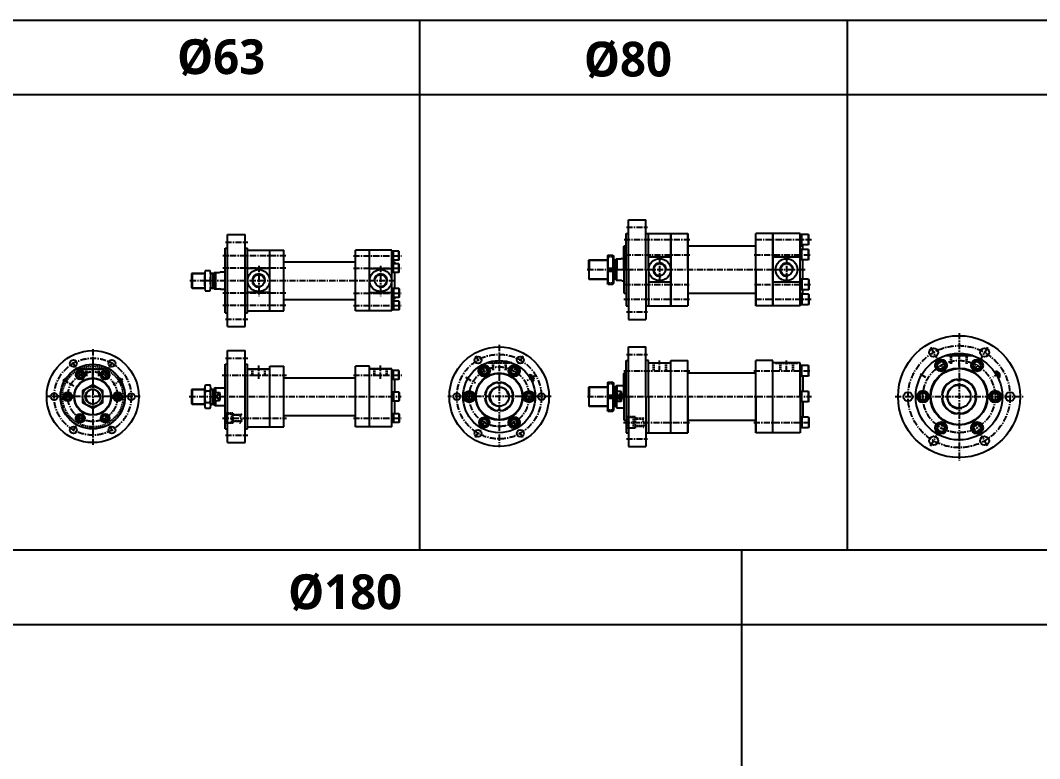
# Model space of a CAD drawing. Extents: x 0 to 8675, y 0 to 2968.
# Drawn here: x 1661 to 3708, y 1484 to 2968 of the extents above; entities that cross this region are included whole.
import ezdxf

# ---------------------------------------------------------------- set-up
doc = ezdxf.new("R2010")
doc.units = 0
doc.header["$LTSCALE"] = 5
doc.header["$MEASUREMENT"] = 0
doc.header["$PDMODE"] = 34
doc.linetypes.add('CENTERX2', pattern=[4, 2.5, -0.5, 0.5, -0.5])
doc.linetypes.add('HIDDENX2', pattern=[0.75, 0.5, -0.25])
doc.layers.get('0').update_dxf_attribs({"linetype": 'CONTINUOUS'})
doc.layers.get('Defpoints').update_dxf_attribs({"linetype": 'CONTINUOUS'})
for name, color, linetype in [('CEN', 1, 'CENTERX2'), ('HID', 2, 'HIDDENX2'), ('ML', 3, 'CONTINUOUS'), ('테두리', 7, 'CONTINUOUS')]:
    doc.layers.add(name, color=color, linetype=linetype)
doc.styles.add('문자', font='romans.shx')

msp = doc.modelspace()

# ---------------------------------------------------------------- linework, layer by layer
for p, q in [((6960.8, 2967.8), (0, 2967.8)), ((2463, 1902.7), (2463, 2967.8)), ((3322.6, 1902.7), (3322.6, 2967.8)), ((6960.8, 2817.8), (0, 2817.8)), ((8674.5, 1902.7), (0, 1902.7)), ((3109.5, 1902.7), (3109.5, 0)), ((8674.5, 1752.7), (0, 1752.7))]:
    msp.add_line(p, q)
at = {"layer": 'CEN'}
for p, q in [((2878.3, 2551.8), (2921, 2551.8)), ((2072.7, 2522.2), (2117.7, 2522.2)), ((3005.9, 2526.8), (2873.8, 2526.8)), ((3250.3, 2526.8), (3135.9, 2526.8)), ((2194.4, 2494.7), (2067.3, 2494.7)), ((2329.8, 2494.7), (2426.5, 2494.7)), ((2874.6, 2496.8), (3005.7, 2496.8)), ((2945.1, 2494.5), (2945.1, 2439.6)), ((3134.9, 2496.8), (3249.9, 2496.8)), ((3200.1, 2494.5), (3200.1, 2439.6)), ((2194.4, 2469.7), (2067.3, 2469.7)), ((2139.6, 2474.3), (2139.6, 2413.3)), ((2329.8, 2469.7), (2425.8, 2469.7)), ((2384.6, 2474.3), (2384.6, 2413.3)), ((2799.8, 2466.8), (3237.2, 2466.8)), ((2001.3, 2444.7), (2414.5, 2444.7)), ((2874.2, 2436.8), (3004.7, 2436.8)), ((3135.6, 2436.8), (3250.2, 2436.8)), ((2194.4, 2419.7), (2067.3, 2419.7)), ((2329.8, 2419.7), (2426.1, 2419.7)), ((3005.4, 2406.8), (2872.9, 2406.8)), ((3249.6, 2406.8), (3135.1, 2406.8)), ((2194.4, 2394.7), (2067.3, 2394.7)), ((2329.8, 2394.7), (2425.7, 2394.7)), ((2878.3, 2381.8), (2921, 2381.8)), ((2072.7, 2367.2), (2117.7, 2367.2)), ((3546.6, 2339.3), (3546.6, 2083)), ((2622.7, 2315.3), (2622.7, 2110.1)), ((1806.1, 2306.8), (1806.1, 2114.2)), ((2575.2, 2293.7), (2585.2, 2276.4)), ((2670.2, 2293.7), (2660.2, 2276.4)), ((2878.3, 2296.5), (2921, 2296.5)), ((3489.4, 2310.6), (3501.4, 2289.8)), ((3546.6, 2271.8), (3546.6, 2296.5)), ((3603.9, 2310.6), (3591.9, 2289.8)), ((1772.3, 2269.9), (1762.3, 2287.2)), ((1806.1, 2247.6), (1806.1, 2273.9)), ((1839.8, 2269.9), (1849.8, 2287.2)), ((2072.7, 2289), (2117.7, 2289)), ((2139.6, 2247.6), (2139.6, 2273.9)), ((2384.6, 2247.6), (2384.6, 2273.9)), ((2585.7, 2275.6), (2599.8, 2251.2)), ((2659.8, 2275.6), (2645.7, 2251.2)), ((2945.1, 2261.2), (2945.1, 2284)), ((3200.1, 2261.2), (3200.1, 2284)), ((3501.8, 2289.1), (3519, 2259.4)), ((3591.5, 2289.1), (3574.3, 2259.4)), ((1775.2, 2264.9), (1786.9, 2244.7)), ((1836.9, 2264.9), (1825.2, 2244.7)), ((2066.3, 2254.8), (2195.3, 2254.8)), ((2329.8, 2254.8), (2427.3, 2254.8)), ((2873.3, 2263.4), (3007.4, 2263.4)), ((3134.2, 2263.4), (3249.4, 2263.4)), ((3479.8, 2250.1), (3467.4, 2257.2)), ((3628.4, 2258.7), (3614.2, 2250.5)), ((2693.6, 2252.4), (2673.6, 2240.8)), ((1901.6, 2211.5), (1712.1, 2211.5)), ((2000, 2211.5), (2426, 2211.5)), ((2726.9, 2211.5), (2519.7, 2211.5)), ((2799.9, 2211.5), (3249.9, 2211.5)), ((3418.1, 2211.5), (3676.4, 2211.5)), ((1775.2, 2158.1), (1786.9, 2178.3)), ((1836.9, 2158.1), (1825.2, 2178.3)), ((2585.7, 2147.3), (2599.8, 2171.7)), ((2659.8, 2147.3), (2645.7, 2171.7)), ((1772.3, 2153), (1762.3, 2135.7)), ((1839.8, 2153), (1849.8, 2135.7)), ((2067.1, 2168.2), (2195.3, 2168.2)), ((2329.8, 2168.2), (2426.1, 2168.2)), ((2872.5, 2159.5), (3007.4, 2159.5)), ((3134.2, 2159.5), (3248, 2159.5)), ((3501.8, 2133.8), (3519, 2163.6)), ((3591.5, 2133.8), (3574.3, 2163.6)), ((2072.7, 2134), (2117.7, 2134)), ((2575.2, 2129.2), (2585.2, 2146.5)), ((2670.2, 2129.2), (2660.2, 2146.5)), ((3489.4, 2112.3), (3501.4, 2133.1)), ((3603.9, 2112.3), (3591.9, 2133.1)), ((2878.3, 2126.5), (2921, 2126.5))]:
    msp.add_line(p, q, dxfattribs=at)
at = {"layer": 'CEN', "color": 1}
for p, q in [((1746, 2246.2), (1768, 2233.5)), ((1866.9, 2246.6), (1846.9, 2235.1)), ((2555.2, 2250.5), (2575.2, 2238.9))]:
    msp.add_line(p, q, dxfattribs=at)
at = {"layer": 'CEN'}
for centre, radius in [((3546.6, 2211.5), 102.5), ((2622.7, 2211.5), 85), ((1806.1, 2211.5), 77.5), ((3546.6, 2211.5), 72.5), ((1806.1, 2211.5), 50), ((2622.7, 2211.5), 60)]:
    msp.add_circle(centre, radius, dxfattribs=at)
at = {"layer": 'Defpoints', "color": 0, "linetype": 'ByBlock'}
for p in [(2877.6, 2284), (2050.1, 2195), (2857.6, 2190), (2072.1, 2146.5), (2877.6, 2139)]:
    msp.add_point(p, dxfattribs=at)
at = {"layer": 'HID'}
for p, q in [((2840.2, 2493.3), (2852.2, 2493.3)), ((2840.2, 2440.3), (2852.2, 2440.3)), ((3519.1, 2294.5), (3574.1, 2294.5)), ((3520.6, 2294.5), (3572.7, 2294.5)), ((3574.1, 2294.5), (3520.6, 2294.5)), ((3521.6, 2293.5), (3521.6, 2294.5)), ((3571.6, 2293.5), (3521.6, 2293.5)), ((3530, 2277.5), (3530, 2293.5)), ((3531.6, 2277.5), (3531.6, 2293.5)), ((3561.6, 2277.5), (3561.6, 2293.5)), ((3563.2, 2277.5), (3563.2, 2293.5)), ((3571.6, 2293.5), (3571.6, 2294.5)), ((2647.9, 2279.5), (2597.6, 2279.5)), ((2600.7, 2279.5), (2600.7, 2278.5)), ((2644.7, 2278.5), (2600.7, 2278.5)), ((2609.5, 2278.5), (2609.5, 2264.5)), ((2610.7, 2278.5), (2610.7, 2264.5)), ((2634.7, 2278.5), (2634.7, 2264.5)), ((2636, 2278.5), (2636, 2264.5)), ((2644.7, 2279.5), (2644.7, 2278.5)), ((2644.7, 2279.5), (2644.7, 2278.5)), ((2923.1, 2279.5), (2923.1, 2278.5)), ((2967.1, 2278.5), (2923.1, 2278.5)), ((2931.9, 2278.5), (2931.9, 2264.5)), ((2933.1, 2278.5), (2933.1, 2264.5)), ((2957.1, 2278.5), (2957.1, 2264.5)), ((2958.4, 2278.5), (2958.4, 2264.5)), ((2967.1, 2279.5), (2967.1, 2278.5)), ((2967.1, 2279.5), (2967.1, 2278.5)), ((3178.1, 2279.5), (3178.1, 2278.5)), ((3178.1, 2279.5), (3178.1, 2278.5)), ((3178.1, 2278.5), (3222.1, 2278.5)), ((3186.9, 2278.5), (3186.9, 2264.5)), ((3188.1, 2278.5), (3188.1, 2264.5)), ((3212.1, 2278.5), (3212.1, 2264.5)), ((3213.4, 2278.5), (3213.4, 2264.5)), ((3222.1, 2279.5), (3222.1, 2278.5)), ((3222.1, 2279.5), (3222.1, 2278.5)), ((1781.9, 2267.5), (1830.3, 2267.5)), ((1784.1, 2266.5), (1784.1, 2267.5)), ((1784.1, 2266.5), (1828.1, 2266.5)), ((1792.8, 2252.5), (1792.8, 2266.5)), ((1794.1, 2252.5), (1794.1, 2266.5)), ((1818.1, 2252.5), (1818.1, 2266.5)), ((1819.3, 2252.5), (1819.3, 2266.5)), ((1828.1, 2266.5), (1828.1, 2267.5)), ((2117.6, 2266.5), (2117.6, 2267.5)), ((2117.6, 2266.5), (2161.6, 2266.5)), ((2126.4, 2252.5), (2126.4, 2266.5)), ((2127.6, 2252.5), (2127.6, 2266.5)), ((2151.6, 2252.5), (2151.6, 2266.5)), ((2152.9, 2252.5), (2152.9, 2266.5)), ((2161.6, 2266.5), (2161.6, 2267.5)), ((2362.6, 2266.5), (2362.6, 2267.5)), ((2406.6, 2266.5), (2362.6, 2266.5)), ((2371.4, 2252.5), (2371.4, 2266.5)), ((2372.6, 2252.5), (2372.6, 2266.5)), ((2396.6, 2252.5), (2396.6, 2266.5)), ((2397.9, 2252.5), (2397.9, 2266.5)), ((2406.6, 2266.5), (2406.6, 2267.5)), ((2406.6, 2266.5), (2406.6, 2267.5)), ((2684.6, 2255.3), (2681.7, 2253.6)), ((2684.7, 2255.3), (2682.1, 2253.7)), ((2688.6, 2250.4), (2682.1, 2253.7)), ((2686, 2254.9), (2684.6, 2255.3)), ((2685.5, 2255.1), (2685.1, 2248.4)), ((2686, 2254.9), (2692, 2244.5)), ((2688.3, 2253.9), (2687, 2253.2)), ((2689, 2253.7), (2687.2, 2252.7)), ((2692.3, 2247), (2688.3, 2253.9)), ((2689, 2253.7), (2688.3, 2253.9)), ((2689, 2253.7), (2692.5, 2247.7)), ((3621.1, 2262.5), (3618.3, 2260.8)), ((3621.1, 2262.5), (3618.5, 2261)), ((3625, 2257.7), (3618.5, 2261)), ((3622.4, 2262.2), (3621.1, 2262.5)), ((3621.9, 2262.3), (3621.6, 2255.7)), ((3625, 2257.7), (3621.6, 2255.7)), ((3622.4, 2262.2), (3628.4, 2251.8)), ((3625.9, 2256.3), (3622.4, 2254.3)), ((3628.3, 2251.2), (3622.4, 2254.3)), ((3624.7, 2261.2), (3623.4, 2260.4)), ((3625.4, 2261), (3623.7, 2260)), ((3628.7, 2254.3), (3624.7, 2261.2)), ((3625.4, 2261), (3624.7, 2261.2)), ((3625.4, 2261), (3628.9, 2254.9)), ((3625.9, 2256.3), (3625.5, 2248.9)), ((3628.9, 2254.9), (3627.2, 2253.9)), ((3628.7, 2254.3), (3627.4, 2253.5)), ((3628.9, 2254.9), (3628.7, 2254.3)), ((1746.7, 2240.6), (1751.2, 2248.4)), ((1746.7, 2240.6), (1747, 2239.2)), ((1752.5, 2248.7), (1747, 2239.2)), ((1747, 2239.2), (1750.8, 2237)), ((1751.2, 2248.4), (1752.5, 2248.7)), ((1752.5, 2248.7), (1756.3, 2246.6)), ((1858.5, 2248.7), (1855.6, 2247)), ((1858.7, 2248.6), (1856, 2247.1)), ((1861.8, 2245), (1856, 2247.1)), ((1859.2, 2248.5), (1858.1, 2243.4)), ((1861.8, 2245), (1858.3, 2243)), ((1859.9, 2248.3), (1858.5, 2248.7)), ((1863, 2242.9), (1859.5, 2240.9)), ((1864.7, 2239), (1859.7, 2240.5)), ((1864.9, 2239.6), (1859.9, 2248.3)), ((1862.2, 2247.3), (1860.9, 2246.6)), ((1862.9, 2247.1), (1861.1, 2246.1)), ((1864.5, 2238.4), (1861.5, 2236.7)), ((1864.5, 2238.3), (1861.6, 2236.6)), ((1863, 2242.9), (1861.8, 2236.9)), ((1865.2, 2242.1), (1862.2, 2247.3)), ((1862.9, 2247.1), (1862.2, 2247.3)), ((1865.4, 2242.8), (1862.9, 2247.1)), ((1865.4, 2242.8), (1863.6, 2241.8)), ((1865.2, 2242.1), (1863.9, 2241.4)), ((1864.9, 2239.6), (1864.5, 2238.3)), ((1865.4, 2242.8), (1865.2, 2242.1)), ((2688.6, 2250.4), (2685.1, 2248.4)), ((2689.4, 2249), (2685.9, 2247)), ((2691.8, 2244), (2685.9, 2247)), ((2691.6, 2243.2), (2688.7, 2241.5)), ((2689.4, 2249), (2689, 2241.7)), ((2691.6, 2243.2), (2689, 2241.7)), ((2692.5, 2247.7), (2690.7, 2246.7)), ((2692.3, 2247), (2691, 2246.3)), ((2692, 2244.5), (2691.6, 2243.2)), ((2692.5, 2247.7), (2692.3, 2247)), ((2840.2, 2238), (2852.2, 2238)), ((3628.1, 2250.4), (3625.2, 2248.8)), ((3628.1, 2250.5), (3625.5, 2248.9)), ((3628.4, 2251.8), (3628.1, 2250.4)), ((2087.6, 2178.2), (2072.1, 2178.2)), ((2072.6, 2176.5), (2073.3, 2177.2)), ((2072.6, 2176.5), (2072.6, 2159.9)), ((2073.3, 2177.2), (2073.3, 2159.2)), ((2073.3, 2177.2), (2087.6, 2177.2)), ((2084.6, 2177.2), (2084.6, 2159.2)), ((2087.6, 2178.2), (2087.6, 2158.2)), ((2104, 2175.2), (2087.6, 2175.2)), ((2103.5, 2174.2), (2087.6, 2174.2)), ((2840.2, 2185), (2852.2, 2185)), ((2895.6, 2171), (2877.6, 2171)), ((2895.6, 2171), (2895.6, 2148)), ((2087.6, 2158.2), (2072.1, 2158.2)), ((2073.3, 2159.2), (2072.6, 2159.9)), ((2073.3, 2159.2), (2087.6, 2159.2)), ((2087.6, 2168), (2084.6, 2170.5)), ((2087.6, 2166.1), (2084.6, 2168.7)), ((2104.7, 2162.2), (2087.6, 2162.2)), ((2104.2, 2161.2), (2087.6, 2161.2)), ((2878.1, 2169.2), (2878.9, 2170)), ((2878.1, 2169.2), (2878.1, 2149.8)), ((2878.9, 2170), (2878.9, 2149)), ((2878.9, 2170), (2895.6, 2170)), ((2892.1, 2170), (2892.1, 2149)), ((2895.6, 2163.1), (2892.1, 2158.7)), ((2895.6, 2160.5), (2892.1, 2156.1)), ((2912.5, 2167.5), (2895.6, 2167.5)), ((2912.3, 2166.5), (2895.6, 2166.5)), ((2913.7, 2152.5), (2895.6, 2152.5)), ((2913.2, 2151.5), (2895.6, 2151.5)), ((2895.6, 2148), (2877.6, 2148)), ((2878.9, 2149), (2878.1, 2149.8)), ((2878.9, 2149), (2895.6, 2149))]:
    msp.add_line(p, q, dxfattribs=at)
msp.add_circle((1806.1, 2211.5), 61, dxfattribs=at)
for points in [[(2104.9, 2176.5), (2102.6, 2169.6), (2105, 2165.2), (2101.5, 2157.6)], [(2912.2, 2149.8), (2914.5, 2155), (2912.1, 2164.7), (2913.2, 2169.6)]]:
    msp.add_spline(points, degree=3, dxfattribs=at)
at = {"layer": 'ML'}
for p, q in [((2882.6, 2566.8), (2917.6, 2566.8)), ((2882.6, 2466.8), (2882.6, 2566.8)), ((2917.6, 2466.8), (2917.6, 2566.8)), ((2877.6, 2539.3), (2882.6, 2539.3)), ((2877.6, 2466.8), (2877.6, 2539.3)), ((2917.6, 2539.3), (3001.6, 2539.3)), ((2922.6, 2466.8), (2922.6, 2539.3)), ((2922.6, 2466.8), (2922.6, 2539.3)), ((2967.6, 2394.3), (2967.6, 2539.3)), ((2967.6, 2539.3), (2967.6, 2394.3)), ((3001.6, 2466.8), (3001.6, 2539.3)), ((3001.6, 2539.3), (3001.6, 2394.3)), ((3138.6, 2466.8), (3138.6, 2539.3)), ((3227.6, 2539.3), (3138.6, 2539.3)), ((3138.6, 2466.8), (3138.6, 2539.3)), ((3138.6, 2394.3), (3138.6, 2539.3)), ((3172.6, 2394.3), (3172.6, 2539.3)), ((3172.6, 2394.3), (3172.6, 2539.3)), ((3172.6, 2539.3), (3172.6, 2394.3)), ((3172.6, 2394.3), (3172.6, 2539.3)), ((3227.6, 2394.3), (3227.6, 2539.3)), ((2077.1, 2352.2), (2077.1, 2537.2)), ((2077.1, 2537.2), (2112.1, 2537.2)), ((2112.1, 2352.2), (2112.1, 2537.2)), ((3244.3, 2537.3), (3227.6, 2537.3)), ((3227.6, 2396.3), (3227.6, 2537.3)), ((3231.1, 2516.3), (3231.1, 2537.3)), ((3244.3, 2516.3), (3244.3, 2537.3)), ((3244.3, 2537.3), (3245.1, 2536.5)), ((3245.1, 2517.1), (3245.1, 2536.5)), ((2072.1, 2379.7), (2072.1, 2509.7)), ((2072.1, 2509.7), (2077.1, 2509.7)), ((2112.1, 2509.7), (2117.1, 2509.7)), ((2117.1, 2379.7), (2117.1, 2509.7)), ((2117.1, 2383.7), (2117.1, 2505.7)), ((2117.1, 2505.7), (2190.1, 2505.7)), ((2162.1, 2383.7), (2162.1, 2505.7)), ((2190.1, 2383.7), (2190.1, 2505.7)), ((2190.1, 2383.7), (2190.1, 2505.7)), ((2407.1, 2505.7), (2334.1, 2505.7)), ((2334.1, 2383.7), (2334.1, 2505.7)), ((2334.1, 2383.7), (2334.1, 2505.7)), ((2334.1, 2383.7), (2334.1, 2505.7)), ((2362.1, 2383.7), (2362.1, 2505.7)), ((2362.1, 2383.7), (2362.1, 2505.7)), ((2362.1, 2383.7), (2362.1, 2505.7)), ((2407.1, 2383.7), (2407.1, 2505.7)), ((2407.1, 2383.7), (2407.1, 2505.7)), ((2407.1, 2383.7), (2407.1, 2505.7)), ((2421.4, 2503.7), (2407.1, 2503.7)), ((2410.1, 2485.7), (2410.1, 2503.7)), ((2421.4, 2485.7), (2421.4, 2503.7)), ((2421.4, 2503.7), (2422.1, 2503)), ((2422.1, 2486.4), (2422.1, 2503)), ((2874.1, 2514.3), (2873.1, 2513.3)), ((2873.1, 2466.8), (2873.1, 2513.3)), ((2874.1, 2514.3), (2874.1, 2466.8)), ((2874.1, 2514.3), (2877.6, 2514.3)), ((3001.6, 2514.3), (3138.6, 2514.3)), ((3244.3, 2516.3), (3227.6, 2516.3)), ((3227.6, 2514.3), (3232.6, 2514.3)), ((3244.3, 2507.3), (3227.6, 2507.3)), ((3231.1, 2486.3), (3231.1, 2507.3)), ((3232.6, 2507.3), (3232.6, 2514.3)), ((3245.1, 2517.1), (3244.3, 2516.3)), ((3244.3, 2486.3), (3244.3, 2507.3)), ((3244.3, 2507.3), (3245.1, 2506.5)), ((3245.1, 2487.1), (3245.1, 2506.5)), ((2190.1, 2482.7), (2334.1, 2482.7)), ((2421.4, 2485.7), (2407.1, 2485.7)), ((2407.1, 2482.2), (2412.1, 2482.2)), ((2407.1, 2482.2), (2412.1, 2482.2)), ((2421.4, 2478.7), (2407.1, 2478.7)), ((2410.1, 2460.7), (2410.1, 2478.7)), ((2412.1, 2482.2), (2412.1, 2478.7)), ((2422.1, 2486.4), (2421.4, 2485.7)), ((2421.4, 2460.7), (2421.4, 2478.7)), ((2421.4, 2478.7), (2422.1, 2478)), ((2422.1, 2461.4), (2422.1, 2478)), ((2803.6, 2486.3), (2802.6, 2485.5)), ((2802.6, 2466.8), (2802.6, 2485.5)), ((2803.6, 2486.3), (2840.2, 2486.3)), ((2803.6, 2486.3), (2803.6, 2466.8)), ((2841.2, 2495.8), (2840.2, 2494.8)), ((2840.2, 2494.8), (2840.2, 2438.8)), ((2841.2, 2495.8), (2841.2, 2469.8)), ((2841.2, 2495.8), (2851.2, 2495.8)), ((2851.2, 2495.8), (2851.2, 2469.8)), ((2851.2, 2495.8), (2852.2, 2494.8)), ((2852.2, 2494.8), (2852.2, 2438.8)), ((2852.2, 2486.3), (2857.6, 2486.3)), ((2855.6, 2466.8), (2855.6, 2486.3)), ((2857.6, 2466.8), (2857.6, 2488.3)), ((2857.6, 2488.3), (2868.1, 2488.3)), ((2859.1, 2488.3), (2859.1, 2466.8)), ((2869.6, 2489.3), (2868.1, 2488.3)), ((2869.6, 2489.3), (2873.1, 2489.3)), ((2967.6, 2491.9), (2922.6, 2491.9)), ((3227.6, 2491.9), (3172.6, 2491.9)), ((3244.3, 2486.3), (3227.6, 2486.3)), ((3232.6, 2447.3), (3232.6, 2486.3)), ((3245.1, 2487.1), (3244.3, 2486.3)), ((2005.9, 2459.7), (2005.1, 2459)), ((2005.1, 2430.5), (2005.1, 2459)), ((2005.9, 2459.7), (2005.9, 2429.7)), ((2005.9, 2459.7), (2031.5, 2459.7)), ((2032.3, 2465.1), (2042.3, 2465.1)), ((2043.1, 2459.7), (2050.1, 2459.7)), ((2048.1, 2429.7), (2048.1, 2459.7)), ((2050.1, 2428.2), (2050.1, 2461.2)), ((2050.1, 2461.2), (2060.7, 2461.2)), ((2052.6, 2461.2), (2052.6, 2444.7)), ((2062.7, 2462.2), (2060.7, 2461.2)), ((2062.7, 2462.2), (2072.1, 2462.2)), ((2162.1, 2468.9), (2117.1, 2468.9)), ((2362.1, 2468.9), (2407.1, 2468.9)), ((2421.4, 2460.7), (2407.1, 2460.7)), ((2412.1, 2460.7), (2412.1, 2428.7)), ((2422.1, 2461.4), (2421.4, 2460.7)), ((2802.6, 2466.8), (2802.6, 2448)), ((2803.6, 2447.3), (2803.6, 2466.8)), ((2840.2, 2469.8), (2852.2, 2469.8)), ((2840.2, 2463.8), (2852.2, 2463.8)), ((2841.2, 2463.8), (2841.2, 2437.8)), ((2851.2, 2463.8), (2851.2, 2437.8)), ((2855.6, 2466.8), (2855.6, 2447.3)), ((2857.6, 2466.8), (2857.6, 2445.3)), ((2859.1, 2445.3), (2859.1, 2466.8)), ((2873.1, 2466.8), (2873.1, 2420.3)), ((2874.1, 2419.3), (2874.1, 2466.8)), ((2877.6, 2466.8), (2877.6, 2394.3)), ((2882.6, 2466.8), (2882.6, 2366.8)), ((2917.6, 2466.8), (2917.6, 2366.8)), ((2922.6, 2466.8), (2922.6, 2394.3)), ((2922.6, 2466.8), (2922.6, 2394.3)), ((2922.6, 2466.8), (2922.6, 2394.3)), ((2922.6, 2466.8), (2922.6, 2394.3)), ((3001.6, 2466.8), (3001.6, 2394.3)), ((3138.6, 2466.8), (3138.6, 2394.3)), ((3138.6, 2466.8), (3138.6, 2394.3)), ((3138.6, 2466.8), (3138.6, 2394.3)), ((2031.3, 2434.5), (2031.3, 2454.9)), ((2032.3, 2444.7), (2042.3, 2444.7)), ((2043.3, 2434.5), (2043.3, 2454.9)), ((2052.6, 2444.7), (2052.6, 2428.2)), ((2803.6, 2447.3), (2802.6, 2448)), ((2803.6, 2447.3), (2840.2, 2447.3)), ((2841.2, 2437.8), (2840.2, 2438.8)), ((2841.2, 2437.8), (2851.2, 2437.8)), ((2851.2, 2437.8), (2852.2, 2438.8)), ((2852.2, 2447.3), (2857.6, 2447.3)), ((2857.6, 2445.3), (2868.1, 2445.3)), ((2869.6, 2444.3), (2868.1, 2445.3)), ((2869.6, 2444.3), (2873.1, 2444.3)), ((2967.6, 2441.6), (2922.6, 2441.6)), ((3227.6, 2441.6), (3172.6, 2441.6)), ((3244.3, 2447.3), (3227.6, 2447.3)), ((3231.1, 2447.3), (3231.1, 2426.3)), ((3231.1, 2426.3), (3231.1, 2447.3)), ((3244.3, 2447.3), (3244.3, 2426.3)), ((3245.1, 2446.5), (3244.3, 2447.3)), ((3245.1, 2446.5), (3245.1, 2427.1)), ((2005.9, 2429.7), (2005.1, 2430.5)), ((2005.1, 2430.5), (2005.9, 2429.7)), ((2005.9, 2429.7), (2031.4, 2429.7)), ((2005.9, 2429.7), (2031.5, 2429.7)), ((2032.3, 2424.4), (2042.3, 2424.4)), ((2043.1, 2429.7), (2050.1, 2429.7)), ((2043.4, 2429.7), (2050.1, 2429.7)), ((2050.1, 2428.2), (2060.7, 2428.2)), ((2062.7, 2427.2), (2060.7, 2428.2)), ((2062.7, 2427.2), (2072.1, 2427.2)), ((2162.1, 2420.5), (2117.1, 2420.5)), ((2362.1, 2420.5), (2407.1, 2420.5)), ((2421.4, 2428.7), (2407.1, 2428.7)), ((2410.1, 2428.7), (2410.1, 2410.7)), ((2421.4, 2428.7), (2421.4, 2410.7)), ((2422.1, 2428), (2421.4, 2428.7)), ((2422.1, 2428), (2422.1, 2411.4)), ((2874.1, 2419.3), (2873.1, 2420.3)), ((2874.1, 2419.3), (2877.6, 2419.3)), ((3001.6, 2419.3), (3138.6, 2419.3)), ((3244.3, 2426.3), (3227.6, 2426.3)), ((3227.6, 2419.3), (3232.6, 2419.3)), ((3244.3, 2417.3), (3227.6, 2417.3)), ((3231.1, 2417.3), (3231.1, 2396.3)), ((3231.1, 2396.3), (3231.1, 2417.3)), ((3232.6, 2419.3), (3232.6, 2426.3)), ((3244.3, 2426.3), (3245.1, 2427.1)), ((3244.3, 2417.3), (3244.3, 2396.3)), ((3245.1, 2416.5), (3244.3, 2417.3)), ((3245.1, 2416.5), (3245.1, 2397.1)), ((2190.1, 2406.7), (2334.1, 2406.7)), ((2421.4, 2410.7), (2407.1, 2410.7)), ((2407.1, 2407.2), (2412.1, 2407.2)), ((2421.4, 2403.7), (2407.1, 2403.7)), ((2410.1, 2403.7), (2410.1, 2385.7)), ((2412.1, 2410.7), (2412.1, 2407.2)), ((2421.4, 2410.7), (2422.1, 2411.4)), ((2421.4, 2403.7), (2421.4, 2385.7)), ((2422.1, 2403), (2421.4, 2403.7)), ((2422.1, 2403), (2422.1, 2386.4)), ((3244.3, 2396.3), (3227.6, 2396.3)), ((3244.3, 2396.3), (3245.1, 2397.1)), ((2072.1, 2379.7), (2077.1, 2379.7)), ((2112.1, 2379.7), (2117.1, 2379.7)), ((2117.1, 2383.7), (2190.1, 2383.7)), ((2407.1, 2383.7), (2334.1, 2383.7)), ((2421.4, 2385.7), (2407.1, 2385.7)), ((2421.4, 2385.7), (2422.1, 2386.4)), ((2877.6, 2394.3), (2882.6, 2394.3)), ((2917.6, 2394.3), (3001.6, 2394.3)), ((3227.6, 2394.3), (3138.6, 2394.3)), ((2882.6, 2366.8), (2917.6, 2366.8)), ((2077.1, 2352.2), (2112.1, 2352.2)), ((2077.1, 2119), (2077.1, 2304)), ((2077.1, 2304), (2112.1, 2304)), ((2112.1, 2119), (2112.1, 2304)), ((2882.6, 2211.5), (2882.6, 2311.5)), ((2882.6, 2311.5), (2917.6, 2311.5)), ((2917.6, 2211.5), (2917.6, 2311.5)), ((2072.1, 2146.5), (2072.1, 2276.5)), ((2072.1, 2276.5), (2077.1, 2276.5)), ((2112.1, 2276.5), (2117.1, 2276.5)), ((2117.1, 2146.5), (2117.1, 2276.5)), ((2877.6, 2211.5), (2877.6, 2284)), ((2877.6, 2284), (2882.6, 2284)), ((2922.6, 2284), (2917.6, 2284)), ((2922.6, 2211.5), (2922.6, 2284)), ((2922.6, 2211.5), (2922.6, 2284)), ((2922.6, 2211.5), (2922.6, 2279.5)), ((2922.6, 2279.5), (2967.6, 2279.5)), ((2967.6, 2284), (3001.6, 2284)), ((2967.6, 2139), (2967.6, 2284)), ((3001.6, 2211.5), (3001.6, 2284)), ((3001.6, 2139), (3001.6, 2284)), ((3138.6, 2211.5), (3138.6, 2284)), ((3172.6, 2284), (3138.6, 2284)), ((3138.6, 2139), (3138.6, 2284)), ((3172.6, 2139), (3172.6, 2284)), ((3172.6, 2139), (3172.6, 2284)), ((3227.6, 2279.5), (3172.6, 2279.5)), ((3227.6, 2211.5), (3227.6, 2279.5)), ((3227.6, 2211.5), (3227.6, 2279.5)), ((3227.6, 2211.5), (3227.6, 2279.5)), ((3244.3, 2273.9), (3227.6, 2273.9)), ((3231.1, 2252.9), (3231.1, 2273.9)), ((3244.3, 2252.9), (3244.3, 2273.9)), ((3244.3, 2273.9), (3245.1, 2273.1)), ((3245.1, 2253.7), (3245.1, 2273.1)), ((2117.1, 2150.5), (2117.1, 2272.5)), ((2117.1, 2150.5), (2117.1, 2267.5)), ((2117.1, 2267.5), (2162.1, 2267.5)), ((2162.1, 2150.5), (2162.1, 2272.5)), ((2162.1, 2272.5), (2190.1, 2272.5)), ((2190.1, 2150.5), (2190.1, 2272.5)), ((2190.1, 2150.5), (2190.1, 2272.5)), ((2334.1, 2150.5), (2334.1, 2272.5)), ((2362.1, 2272.5), (2334.1, 2272.5)), ((2334.1, 2150.5), (2334.1, 2272.5)), ((2362.1, 2150.5), (2362.1, 2272.5)), ((2362.1, 2150.5), (2362.1, 2272.5)), ((2407.1, 2267.5), (2362.1, 2267.5)), ((2407.1, 2150.5), (2407.1, 2267.5)), ((2407.1, 2150.5), (2407.1, 2267.5)), ((2407.1, 2150.5), (2407.1, 2267.5)), ((2421.4, 2263.8), (2407.1, 2263.8)), ((2407.1, 2256.9), (2410.1, 2254.3)), ((2407.1, 2255), (2410.1, 2252.4)), ((2410.1, 2245.8), (2410.1, 2263.8)), ((2421.4, 2245.8), (2421.4, 2263.8)), ((2421.4, 2263.8), (2422.1, 2263.1)), ((2422.1, 2246.5), (2422.1, 2263.1)), ((2874.1, 2259), (2873.1, 2258)), ((2873.1, 2211.5), (2873.1, 2258)), ((2874.1, 2259), (2877.6, 2259)), ((2874.1, 2259), (2874.1, 2211.5)), ((3001.6, 2259), (3138.6, 2259)), ((3227.6, 2267), (3231.1, 2262.7)), ((3227.6, 2264.4), (3231.1, 2260)), ((3244.3, 2252.9), (3227.6, 2252.9)), ((3232.6, 2252.9), (3232.6, 2222)), ((3232.6, 2222), (3232.6, 2252.9)), ((3245.1, 2253.7), (3244.3, 2252.9)), ((2032.9, 2235), (2041.9, 2235)), ((2190.1, 2249.5), (2334.1, 2249.5)), ((2421.4, 2245.8), (2407.1, 2245.8)), ((2412.1, 2245.8), (2412.1, 2220.7)), ((2422.1, 2246.5), (2421.4, 2245.8)), ((2619.7, 2240.3), (2619.7, 2238)), ((2625.7, 2238), (2619.7, 2238)), ((2625.7, 2240.3), (2625.7, 2238)), ((2841.2, 2240.5), (2840.2, 2239.5)), ((2840.2, 2239.5), (2840.2, 2183.5)), ((2841.2, 2240.5), (2851.2, 2240.5)), ((2841.2, 2240.5), (2841.2, 2214.5)), ((2851.2, 2240.5), (2852.2, 2239.5)), ((2851.2, 2240.5), (2851.2, 2214.5)), ((2852.2, 2239.5), (2852.2, 2183.5)), ((2857.6, 2233), (2859.1, 2234)), ((2857.6, 2211.5), (2857.6, 2233)), ((2859.1, 2234), (2873.1, 2234)), ((2859.1, 2234), (2859.1, 2221.6)), ((3543.6, 2246.3), (3543.6, 2244)), ((3549.6, 2244), (3543.6, 2244)), ((3549.6, 2246.3), (3549.6, 2244)), ((2005.9, 2226.5), (2005.1, 2225.7)), ((2005.1, 2197.2), (2005.1, 2225.7)), ((2005.9, 2226.5), (2031.4, 2226.5)), ((2005.9, 2226.5), (2005.9, 2196.5)), ((2031.4, 2193.8), (2031.4, 2229.1)), ((2032.9, 2223.2), (2041.9, 2223.2)), ((2043.4, 2193.8), (2043.4, 2229.1)), ((2043.4, 2193.8), (2043.4, 2229.1)), ((2043.4, 2226.5), (2050.1, 2226.5)), ((2048.1, 2196.5), (2048.1, 2226.5)), ((2052.6, 2229), (2050.1, 2228)), ((2050.1, 2195), (2050.1, 2228)), ((2050.1, 2219.6), (2060.7, 2219.6)), ((2052.6, 2229), (2072.1, 2229)), ((2052.6, 2229), (2052.6, 2219.6)), ((2060.7, 2219.6), (2060.7, 2203.4)), ((2421.4, 2220.7), (2407.1, 2220.7)), ((2407.1, 2211.5), (2410.1, 2214.1)), ((2407.1, 2209.6), (2410.1, 2212.2)), ((2410.1, 2220.7), (2410.1, 2202.7)), ((2421.4, 2220.7), (2421.4, 2202.7)), ((2422.1, 2220), (2421.4, 2220.7)), ((2422.1, 2220), (2422.1, 2203.4)), ((2593.9, 2214.5), (2596.2, 2214.5)), ((2596.2, 2214.5), (2596.2, 2208.5)), ((2651.6, 2214.5), (2649.2, 2214.5)), ((2649.2, 2208.5), (2649.2, 2214.5)), ((2803.6, 2231), (2802.6, 2230.2)), ((2802.6, 2211.5), (2802.6, 2230.2)), ((2803.6, 2231), (2840.2, 2231)), ((2803.6, 2231), (2803.6, 2211.5)), ((2840.2, 2214.5), (2852.2, 2214.5)), ((2852.2, 2231), (2857.6, 2231)), ((2855.6, 2211.5), (2855.6, 2231)), ((2868.1, 2221.6), (2857.6, 2221.6)), ((2868.1, 2211.5), (2868.1, 2221.6)), ((3244.3, 2222), (3227.6, 2222)), ((3227.6, 2215.1), (3231.1, 2210.7)), ((3227.6, 2212.4), (3231.1, 2208.1)), ((3231.1, 2201), (3231.1, 2222)), ((3244.3, 2201), (3244.3, 2222)), ((3244.3, 2222), (3245.1, 2221.2)), ((3245.1, 2201.8), (3245.1, 2221.2)), ((3511.8, 2214.5), (3514.1, 2214.5)), ((3514.1, 2214.5), (3514.1, 2208.5)), ((3581.5, 2214.5), (3579.1, 2214.5)), ((3579.1, 2208.5), (3579.1, 2214.5)), ((2005.1, 2197.2), (2005.9, 2196.5)), ((2005.9, 2196.5), (2005.1, 2197.2)), ((2005.9, 2196.5), (2031.4, 2196.5)), ((2005.9, 2196.5), (2031.4, 2196.5)), ((2032.9, 2199.7), (2041.9, 2199.7)), ((2043.4, 2196.5), (2050.1, 2196.5)), ((2043.4, 2196.5), (2050.1, 2196.5)), ((2050.1, 2203.4), (2060.7, 2203.4)), ((2050.1, 2195), (2052.6, 2194)), ((2052.6, 2203.4), (2052.6, 2194)), ((2052.6, 2194), (2072.1, 2194)), ((2421.4, 2202.7), (2407.1, 2202.7)), ((2412.1, 2202.7), (2412.1, 2177.2)), ((2421.4, 2202.7), (2422.1, 2203.4)), ((2593.9, 2208.5), (2596.2, 2208.5)), ((2651.6, 2208.5), (2649.2, 2208.5)), ((2802.6, 2211.5), (2802.6, 2192.7)), ((2803.6, 2192), (2802.6, 2192.7)), ((2803.6, 2192), (2803.6, 2211.5)), ((2803.6, 2192), (2840.2, 2192)), ((2840.2, 2208.5), (2852.2, 2208.5)), ((2841.2, 2208.5), (2841.2, 2182.5)), ((2851.2, 2208.5), (2851.2, 2182.5)), ((2852.2, 2192), (2857.6, 2192)), ((2855.6, 2211.5), (2855.6, 2192)), ((2857.6, 2211.5), (2857.6, 2190)), ((2868.1, 2201.4), (2857.6, 2201.4)), ((2859.1, 2189), (2859.1, 2201.4)), ((2868.1, 2211.5), (2868.1, 2201.4)), ((2873.1, 2211.5), (2873.1, 2165)), ((2874.1, 2164), (2874.1, 2211.5)), ((2877.6, 2211.5), (2877.6, 2139)), ((2882.6, 2211.5), (2882.6, 2111.5)), ((2917.6, 2211.5), (2917.6, 2111.5)), ((2922.6, 2211.5), (2922.6, 2139)), ((2922.6, 2211.5), (2922.6, 2139)), ((2922.6, 2211.5), (2922.6, 2139)), ((2922.6, 2211.5), (2922.6, 2139)), ((2922.6, 2211.5), (2922.6, 2139)), ((3001.6, 2211.5), (3001.6, 2139)), ((3138.6, 2211.5), (3138.6, 2139)), ((3227.6, 2211.5), (3227.6, 2139)), ((3227.6, 2211.5), (3227.6, 2139)), ((3227.6, 2211.5), (3227.6, 2139)), ((3244.3, 2201), (3227.6, 2201)), ((3232.6, 2170), (3232.6, 2201)), ((3232.6, 2201), (3232.6, 2170)), ((3245.1, 2201.8), (3244.3, 2201)), ((3511.8, 2208.5), (3514.1, 2208.5)), ((3581.5, 2208.5), (3579.1, 2208.5)), ((2032.9, 2188), (2041.9, 2188)), ((2072.1, 2178.2), (2072.1, 2158.2)), ((2190.1, 2173.5), (2334.1, 2173.5)), ((2421.4, 2177.2), (2407.1, 2177.2)), ((2410.1, 2177.2), (2410.1, 2159.2)), ((2421.4, 2177.2), (2421.4, 2159.2)), ((2422.1, 2176.5), (2421.4, 2177.2)), ((2422.1, 2176.5), (2422.1, 2159.9)), ((2619.7, 2182.6), (2619.7, 2185)), ((2619.7, 2185), (2625.7, 2185)), ((2625.7, 2182.6), (2625.7, 2185)), ((2625.7, 2183.6), (2625.7, 2182.6)), ((2841.2, 2182.5), (2840.2, 2183.5)), ((2841.2, 2182.5), (2851.2, 2182.5)), ((2851.2, 2182.5), (2852.2, 2183.5)), ((2857.6, 2190), (2859.1, 2189)), ((2859.1, 2189), (2873.1, 2189)), ((2877.6, 2171), (2877.6, 2148)), ((3543.6, 2176.6), (3543.6, 2179)), ((3543.6, 2179), (3549.6, 2179)), ((3549.6, 2176.6), (3549.6, 2179)), ((2117.1, 2150.5), (2190.1, 2150.5)), ((2407.1, 2150.5), (2334.1, 2150.5)), ((2407.1, 2168), (2410.1, 2170.5)), ((2407.1, 2166.1), (2410.1, 2168.7)), ((2421.4, 2159.2), (2407.1, 2159.2)), ((2421.4, 2159.2), (2422.1, 2159.9)), ((2874.1, 2164), (2873.1, 2165)), ((2874.1, 2164), (2877.6, 2164)), ((3001.6, 2164), (3138.6, 2164)), ((3244.3, 2170), (3227.6, 2170)), ((3227.6, 2163.1), (3231.1, 2158.7)), ((3227.6, 2160.5), (3231.1, 2156.1)), ((3231.1, 2170), (3231.1, 2149)), ((3244.3, 2170), (3244.3, 2149)), ((3245.1, 2169.2), (3244.3, 2170)), ((3245.1, 2169.2), (3245.1, 2149.8)), ((2072.1, 2146.5), (2077.1, 2146.5)), ((2112.1, 2146.5), (2117.1, 2146.5)), ((2877.6, 2139), (2882.6, 2139)), ((2917.6, 2139), (3001.6, 2139)), ((3227.6, 2139), (3138.6, 2139)), ((3244.3, 2149), (3227.6, 2149)), ((3244.3, 2149), (3245.1, 2149.8)), ((2077.1, 2119), (2112.1, 2119)), ((2882.6, 2111.5), (2917.6, 2111.5))]:
    msp.add_line(p, q, dxfattribs=at)
at = {"layer": 'ML', "color": 2}
msp.add_line((2048.1, 2459), (2049.4, 2459.7), dxfattribs=at)
at = {"layer": 'ML'}
for points in [[(3506.3, 2281.3), (3502.2, 2274.3), (3506.3, 2267.2), (3514.5, 2267.2), (3518.5, 2274.3), (3514.5, 2281.3)], [(3587, 2281.3), (3578.8, 2281.3), (3574.7, 2274.3), (3578.8, 2267.2), (3587, 2267.2), (3591, 2274.3)], [(1778.2, 2259.8), (1775.2, 2254.8), (1778.2, 2249.7), (1784, 2249.7), (1786.9, 2254.8), (1784, 2259.8)], [(1834, 2259.8), (1828.2, 2259.8), (1825.2, 2254.8), (1828.2, 2249.7), (1834, 2249.7), (1836.9, 2254.8)], [(2589.2, 2269.5), (2585.7, 2263.4), (2589.2, 2257.4), (2596.2, 2257.4), (2599.7, 2263.4), (2596.2, 2269.5)], [(2656.2, 2269.5), (2649.2, 2269.5), (2645.7, 2263.4), (2649.2, 2257.4), (2656.2, 2257.4), (2659.7, 2263.4)], [(1806.1, 2235), (1785.7, 2223.2), (1785.7, 2199.7), (1806.1, 2188), (1826.4, 2199.7), (1826.4, 2223.2)], [(1750.2, 2211.5), (1753.2, 2206.4), (1759, 2206.4), (1761.9, 2211.5), (1759, 2216.5), (1753.2, 2216.5)], [(1861.9, 2211.5), (1859, 2216.5), (1853.2, 2216.5), (1850.2, 2211.5), (1853.2, 2206.4), (1859, 2206.4)], [(2555.7, 2211.5), (2559.2, 2205.4), (2566.2, 2205.4), (2569.7, 2211.5), (2566.2, 2217.5), (2559.2, 2217.5)], [(2689.7, 2211.5), (2686.2, 2217.5), (2679.2, 2217.5), (2675.7, 2211.5), (2679.2, 2205.4), (2686.2, 2205.4)], [(3466, 2211.5), (3470.1, 2204.4), (3478.2, 2204.4), (3482.3, 2211.5), (3478.2, 2218.5), (3470.1, 2218.5)], [(3627.3, 2211.5), (3623.2, 2218.5), (3615.1, 2218.5), (3611, 2211.5), (3615.1, 2204.4), (3623.2, 2204.4)], [(1778.2, 2163.1), (1784, 2163.1), (1786.9, 2168.2), (1784, 2173.2), (1778.2, 2173.2), (1775.2, 2168.2)], [(1834, 2163.1), (1836.9, 2168.2), (1834, 2173.2), (1828.2, 2173.2), (1825.2, 2168.2), (1828.2, 2163.1)], [(2589.2, 2153.4), (2596.2, 2153.4), (2599.7, 2159.5), (2596.2, 2165.6), (2589.2, 2165.6), (2585.7, 2159.5)], [(2656.2, 2153.4), (2659.7, 2159.5), (2656.2, 2165.6), (2649.2, 2165.6), (2645.7, 2159.5), (2649.2, 2153.4)], [(3506.3, 2141.6), (3514.5, 2141.6), (3518.5, 2148.7), (3514.5, 2155.7), (3506.3, 2155.7), (3502.2, 2148.7)], [(3587, 2141.6), (3591, 2148.7), (3587, 2155.7), (3578.8, 2155.7), (3574.7, 2148.7), (3578.8, 2141.6)]]:
    msp.add_lwpolyline(points, close=True, dxfattribs=at)
for centre, radius in [((2945.1, 2466.8), 22), ((2945.1, 2466.8), 12), ((3200.1, 2466.8), 22), ((3200.1, 2466.8), 12), ((2139.6, 2444.7), 22), ((2384.6, 2444.7), 22), ((2139.6, 2444.7), 12), ((2384.6, 2444.7), 12), ((3546.6, 2211.5), 122.5), ((1806.1, 2211.5), 92.5), ((2622.7, 2211.5), 100), ((3546.6, 2211.5), 87), ((3495.4, 2300.2), 9), ((3597.9, 2300.2), 9), ((1806.1, 2211.5), 65), ((1767.3, 2278.6), 7), ((1844.8, 2278.6), 7), ((2622.7, 2211.5), 72.5), ((2580.2, 2285.1), 7), ((2592.7, 2263.4), 11.5), ((2592.7, 2263.4), 10.5), ((2592.7, 2263.4), 9.7), ((2652.7, 2263.4), 11.5), ((2652.7, 2263.4), 10.5), ((2652.7, 2263.4), 9.7), ((2665.2, 2285.1), 7), ((3510.4, 2274.3), 12), ((3510.4, 2274.3), 11), ((3582.9, 2274.3), 12), ((3582.9, 2274.3), 11), ((1781.1, 2254.8), 9), ((1781.1, 2254.8), 8.3), ((1831.1, 2254.8), 9), ((1831.1, 2254.8), 8.3), ((2622.7, 2211.5), 47.5), ((2622.7, 2211.5), 46.5), ((3546.6, 2211.5), 57.5), ((3546.6, 2211.5), 56.5), ((1806.1, 2211.5), 37.5), ((1806.1, 2211.5), 36.5), ((3546.6, 2211.5), 23.2), ((1728.6, 2211.5), 7), ((1756.1, 2211.5), 9), ((1756.1, 2211.5), 8.3), ((1806.1, 2211.5), 20.4), ((1806.1, 2211.5), 15), ((1856.1, 2211.5), 9), ((1856.1, 2211.5), 8.3), ((1883.6, 2211.5), 7), ((2537.7, 2211.5), 7), ((2562.7, 2211.5), 11.5), ((2562.7, 2211.5), 10.5), ((2562.7, 2211.5), 9.7), ((2622.7, 2211.5), 19.5), ((2682.7, 2211.5), 11.5), ((2682.7, 2211.5), 10.5), ((2682.7, 2211.5), 9.7), ((2707.7, 2211.5), 7), ((3444.1, 2211.5), 9), ((3474.1, 2211.5), 12), ((3474.1, 2211.5), 11), ((3619.1, 2211.5), 12), ((3619.1, 2211.5), 11), ((3649.1, 2211.5), 9), ((1781.1, 2168.2), 9), ((1781.1, 2168.2), 8.3), ((1831.1, 2168.2), 9), ((1831.1, 2168.2), 8.3), ((2652.7, 2159.5), 11.5), ((1767.3, 2144.3), 7), ((1844.8, 2144.3), 7), ((2592.7, 2159.5), 10.5), ((2592.7, 2159.5), 9.7), ((2652.7, 2159.5), 10.5), ((2652.7, 2159.5), 9.7), ((3510.4, 2148.7), 12), ((3510.4, 2148.7), 11), ((3582.9, 2148.7), 12), ((3582.9, 2148.7), 11), ((2580.2, 2137.9), 7), ((2665.2, 2137.9), 7), ((3495.4, 2122.7), 9), ((3597.9, 2122.7), 9)]:
    msp.add_circle(centre, radius, dxfattribs=at)
for centre, radius, start, end in [((2083.6, 2454.9), 52.3, 168.7749, 191.2251), ((1991, 2454.9), 52.3, 348.7749, 11.2251), ((2083.6, 2434.5), 52.3, 168.7749, 191.2251), ((1991, 2434.5), 52.3, 348.7749, 11.2251), ((2043.6, 2229.1), 12.3, 151.3546, 208.6454), ((2031.1, 2229.1), 12.3, 331.3546, 28.6454), ((2622.7, 2211.5), 29, 95.9378, 174.0622), ((2622.7, 2211.5), 28, 96.1506, 173.8494), ((2622.7, 2211.5), 29, 5.9378, 84.0622), ((2622.7, 2211.5), 28, 6.1506, 83.8494), ((3546.6, 2211.5), 35, 94.9171, 175.0829), ((3546.6, 2211.5), 34, 95.0621, 174.9379), ((3546.6, 2211.5), 35, 4.9171, 85.0829), ((3546.6, 2211.5), 34, 5.0621, 84.9379), ((2078.1, 2211.5), 46.8, 165.45, 194.55), ((1996.6, 2211.5), 46.8, 345.45, 14.55), ((2044.9, 2211.5), 17.8, 332.8362, 27.1638), ((2044.9, 2211.5), 17.8, 332.8362, 27.1638), ((2835.3, 2211.5), 34.3, 0, 17.1399), ((2043.6, 2193.8), 12.3, 151.3546, 208.6454), ((2031.1, 2193.8), 12.3, 331.3546, 28.6454), ((2622.7, 2211.5), 29, 185.9378, 264.0622), ((2622.7, 2211.5), 28, 186.1506, 263.8494), ((2622.7, 2211.5), 28, 276.1506, 353.8494), ((2622.7, 2211.5), 29, 275.9378, 354.0622), ((2835.3, 2211.5), 34.3, 342.8601, 0), ((3546.6, 2211.5), 35, 184.9171, 265.0829), ((3546.6, 2211.5), 34, 185.0621, 264.9379), ((3546.6, 2211.5), 34, 275.0621, 354.9379), ((3546.6, 2211.5), 35, 274.9171, 355.0829)]:
    msp.add_arc(centre, radius, start, end, dxfattribs=at)
at = {"layer": '테두리'}
for p, q in [((2802.6, 2485.5), (2840.2, 2485.5)), ((2852.2, 2485.5), (2855.6, 2485.5)), ((2855.6, 2485.5), (2856.9, 2486.3)), ((2005.1, 2459), (2031.4, 2459)), ((2043.1, 2459), (2048.1, 2459)), ((2802.6, 2448), (2840.2, 2448)), ((2852.2, 2448), (2855.6, 2448)), ((2855.6, 2448), (2856.9, 2447.3)), ((2005.1, 2430.5), (2031.4, 2430.5)), ((2043.1, 2430.5), (2048.1, 2430.5)), ((2048.1, 2430.5), (2049.4, 2429.7)), ((2005.1, 2225.7), (2031.4, 2225.7)), ((2043.4, 2225.7), (2048.1, 2225.7)), ((2048.1, 2225.7), (2049.4, 2226.5)), ((2060.7, 2219.6), (2050.1, 2203.4)), ((2050.1, 2219.6), (2060.7, 2203.4)), ((2802.6, 2230.2), (2840.2, 2230.2)), ((2852.2, 2230.2), (2855.6, 2230.2)), ((2855.6, 2230.2), (2856.9, 2231)), ((2862.8, 2211.5), (2857.6, 2221.6)), ((2868.1, 2221.6), (2862.8, 2211.5)), ((2005.1, 2197.2), (2031.4, 2197.2)), ((2043.4, 2197.2), (2048.1, 2197.2)), ((2048.1, 2197.2), (2049.4, 2196.5)), ((2802.6, 2192.7), (2840.2, 2192.7)), ((2852.2, 2192.7), (2855.6, 2192.7)), ((2855.6, 2192.7), (2856.9, 2192)), ((2862.8, 2211.5), (2857.6, 2201.4)), ((2868.1, 2201.4), (2862.8, 2211.5))]:
    msp.add_line(p, q, dxfattribs=at)
for centre, radius, start, end in [((2945.1, 2466.8), 13.2, 9.6363, 283.2121), ((3200.1, 2466.8), 13.2, 9.6363, 283.2121), ((2139.6, 2444.7), 13.2, 10.7277, 285.6939), ((2384.6, 2444.7), 13.2, 254.3061, 169.2723), ((3546.6, 2211.5), 24, 13.753, 284.1951), ((1806.1, 2211.5), 14.2, 10.3774, 286.8319), ((2622.7, 2211.5), 18.8, 13.6682, 283.0144)]:
    msp.add_arc(centre, radius, start, end, dxfattribs=at)

# ---------------------------------------------------------------- texts
at = {"char_height": 70, "attachment_point": 1, "style": '문자'}
for s, insert in [('{\\fMalgun Gothic|b1|i0|c129|p50;%%C63}', (1975.6, 2929.7)), ('{\\fMalgun Gothic|b1|i0|c129|p50;%%C80}', (2792.9, 2924.9)), ('{\\fMalgun Gothic|b1|i0|c129|p50;%%C180}', (2198.7, 1854.3))]:
    msp.add_mtext_dynamic_manual_height_columns(s, width=124.533, gutter_width=16, heights=[-75.6], dxfattribs=dict(at, insert=insert))

doc.saveas('drawing.dxf')
